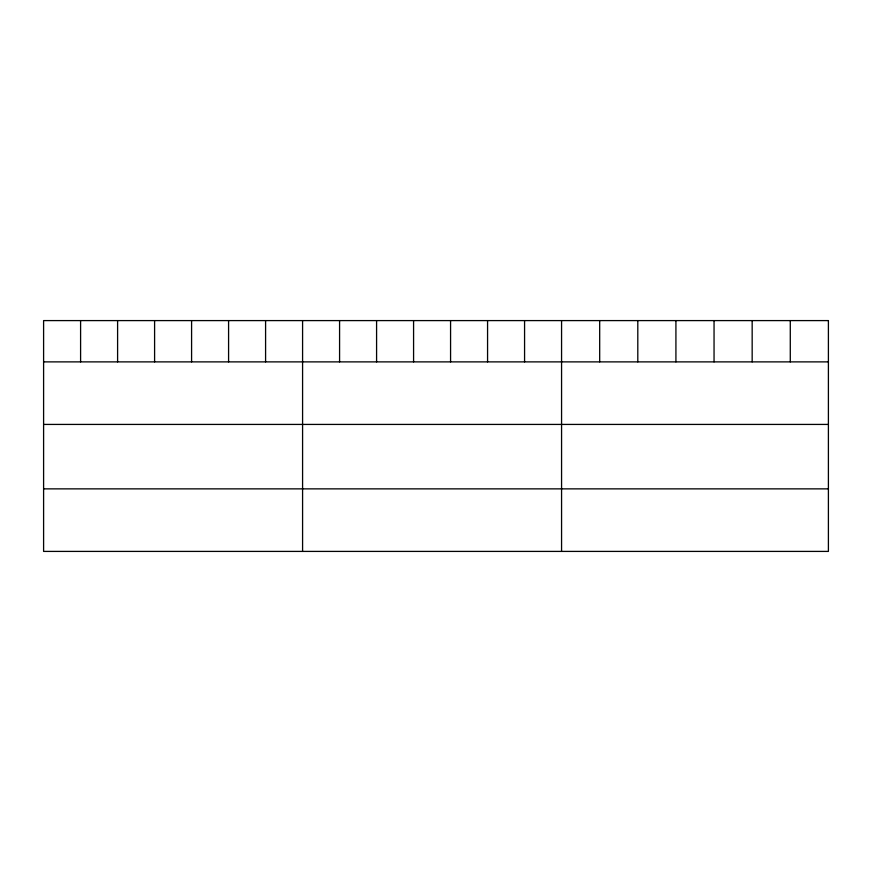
<?xml version="1.0" encoding="UTF-8"?>
<svg xmlns="http://www.w3.org/2000/svg" width="872" height="872" viewBox="0 0 872 872"><rect width="100%" height="100%" fill="white"/><g stroke="black" fill="none" stroke-linecap="round" stroke-linejoin="round"><path stroke-width="1.31" d="M43.6 361.88L828.4 361.88M43.6 424.424L828.4 424.424M43.6 488.865L828.4 488.865M790.283 320.591L790.283 361.88M752.165 320.591L752.165 361.88M714.048 320.591L714.048 361.88M675.92 320.591L675.92 361.88M637.803 320.591L637.803 361.88M599.685 320.591L599.685 361.88M561.568 320.591L561.568 551.409M524.573 320.591L524.573 361.88M487.568 320.591L487.568 361.88M450.573 320.591L450.573 361.88M413.579 320.591L413.579 361.88M376.584 320.591L376.584 361.88M339.579 320.591L339.579 361.88M302.584 320.591L302.584 551.409M265.589 320.591L265.589 361.88M228.584 320.591L228.584 361.88M191.589 320.591L191.589 361.88M154.595 320.591L154.595 361.88M117.6 320.591L117.6 361.88M80.595 320.591L80.595 361.88M828.4 320.591L43.6 320.591L43.6 551.409L828.4 551.409L828.4 320.591"/></g></svg>
